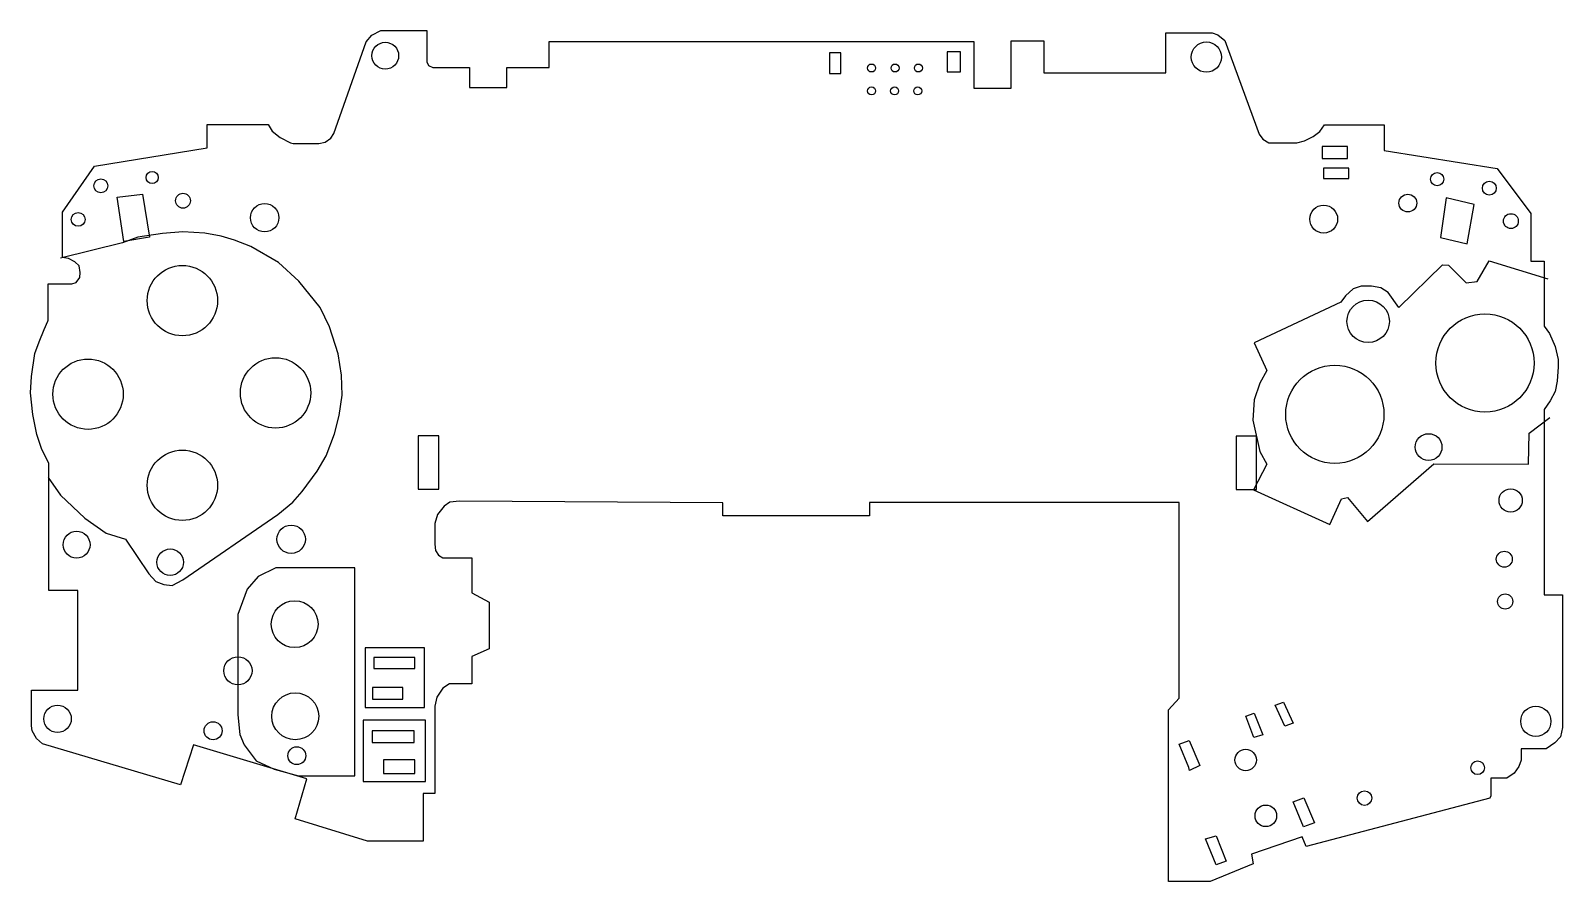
# Model space of a CAD drawing. Header units: millimetres. Extents: x 21 to 152, y 9 to 82.
import ezdxf

# ---------------------------------------------------------------- set-up
doc = ezdxf.new("R2010")
doc.units = ezdxf.units.MM
doc.layers.add('Outline', color=1, linetype='Continuous')

msp = doc.modelspace()

# ---------------------------------------------------------------- linework, layer by layer
at = {"layer": 'Outline'}
for points in [[(65.52, 80.97), (101.75, 80.97), (101.75, 76.99), (104.94, 76.99), (104.94, 81.03), (107.72, 81.03), (107.72, 80.36), (107.72, 78.3), (118.13, 78.3), (118.13, 81.69), (122.1, 81.69), (122.58, 81.52), (123.16, 81.04), (123.41, 80.41), (126.09, 73.06), (126.41, 72.63), (126.92, 72.33), (129.31, 72.33), (129.98, 72.5), (130.72, 72.85), (131.27, 73.29), (131.67, 73.84), (136.76, 73.84), (136.76, 71.66), (146.41, 70.14), (149.28, 66.28), (149.28, 62.24), (150.42, 62.24), (150.42, 56.67), (150.88, 56.06), (151.35, 54.95), (151.61, 53.84), (151.61, 53.22), (151.53, 51.98), (151.35, 51.12), (150.92, 50.3), (150.42, 49.57), (150.42, 33.76), (151.97, 33.76), (151.97, 22.44), (151.81, 21.66), (151.32, 21.14), (150.59, 20.63), (148.46, 20.63), (148.46, 19.68), (148.26, 19.14), (147.86, 18.57), (147.22, 18.14), (145.87, 18.14), (145.87, 16.64), (145.78, 16.44), (130.11, 12.3), (129.77, 13.14), (125.46, 11.66), (125.59, 10.84), (121.93, 9.33), (118.36, 9.33), (118.36, 23.95), (119.28, 24.95), (119.28, 41.65), (92.86, 41.65), (92.86, 40.5), (80.34, 40.5), (80.34, 41.62), (57.88, 41.76), (57.04, 41.68), (56.56, 41.32), (56.01, 40.63), (55.76, 39.85), (55.76, 38.09), (55.83, 37.54), (56.07, 37.16), (56.46, 36.93), (58.92, 36.93), (58.92, 33.94), (60.41, 33.13), (60.41, 29.15), (58.94, 28.51), (58.94, 26.19), (57.03, 26.19), (56.46, 25.82), (55.94, 25.04), (55.77, 24.28), (55.77, 16.83), (54.78, 16.83), (54.78, 12.76), (50.03, 12.76), (43.86, 14.66), (44.86, 18.07), (35.19, 20.97), (34.06, 17.55), (22.3, 21.07), (21.78, 21.52), (21.42, 22.16), (21.35, 22.61), (21.35, 25.64), (25.32, 25.64), (25.32, 34.14), (22.84, 34.14), (22.84, 45.01), (22.25, 46.15), (21.82, 47.45), (21.47, 49.14), (21.28, 51.01), (21.37, 52.38), (21.63, 54.34), (22, 55.34), (22.44, 56.4), (22.76, 57.11), (22.79, 57.2), (22.79, 60.28), (24.81, 60.28), (25.17, 60.42), (25.47, 60.82), (25.52, 61.27), (25.42, 61.83), (25.05, 62.17), (24.52, 62.45), (23.99, 62.54), (23.99, 62.54), (23.99, 66.4), (26.72, 70.34), (36.34, 71.88), (36.34, 73.87), (41.56, 73.87), (41.88, 73.3), (42.56, 72.77), (43.46, 72.32), (43.68, 72.25), (45.88, 72.25), (46.41, 72.38), (46.89, 72.72), (47.14, 73.11), (49.9, 80.92), (50.4, 81.5), (51.16, 81.89), (55.09, 81.89), (55.09, 79.24), (55.24, 78.9), (55.59, 78.73), (58.72, 78.73), (58.72, 77.04), (61.9, 77.04), (61.9, 78.75), (65.52, 78.75), (65.52, 80.97)], [(28.67, 67.68), (30.84, 67.94), (31.43, 64.28), (29.22, 63.9), (28.67, 67.68)], [(144.44, 67.06), (142.05, 67.62), (141.58, 64.25), (143.85, 63.69), (144.44, 67.06)], [(22.78, 43.77), (23.83, 42.26), (25.9, 40.3), (27.74, 39.04), (29.37, 38.53), (31.37, 35.57), (31.96, 34.9), (32.65, 34.65), (33.36, 34.57), (34.28, 35.04), (42.38, 40.63), (43.65, 41.66), (44.46, 42.58), (45.74, 44.32), (46.5, 45.63), (47.21, 47.49), (47.61, 49.07), (47.85, 50.8), (47.8, 52.5), (47.52, 54.33), (46.79, 56.63), (45.99, 58.27), (44.17, 60.53), (42.42, 62.11), (40.08, 63.47), (38.68, 64.02), (37.54, 64.35), (36.15, 64.6), (34.28, 64.73), (32.53, 64.58), (30.44, 64.28), (29.13, 63.8), (23.82, 62.49)], [(141.75, 61.92), (138.03, 58.26), (137.12, 59.56), (136.47, 59.95), (135.7, 60.09), (134.81, 60.09), (134.13, 59.87), (133.47, 59.28), (133.06, 58.73), (125.69, 55.26), (126.75, 52.9), (126.15, 51.82), (125.69, 50.4), (125.57, 48.66), (126.16, 45.98), (126.76, 44.92), (125.63, 42.72), (132.14, 39.76), (133.14, 41.96), (133.65, 42.06), (135.34, 40.03), (141, 44.95), (149.08, 44.9), (149.14, 47.55), (150.89, 48.88)], [(141.75, 61.92), (142.27, 61.88), (143.76, 60.39), (144.69, 60.48), (145.73, 62.25), (150.73, 60.71)], [(48.21, 36.08), (42.2, 36.08), (40.69, 35.34), (39.75, 34.24), (38.96, 32.09), (38.96, 23.53), (39.14, 21.87), (39.49, 20.98), (40.52, 19.6), (42.07, 18.91), (44.14, 18.32), (48.95, 18.32), (48.95, 36.08), (48.21, 36.08)], [(125.65, 21.61), (124.97, 23.41), (125.69, 23.69), (126.41, 21.83), (125.65, 21.61)], [(128.3, 22.58), (127.48, 24.35), (128.19, 24.61), (128.99, 22.83), (128.3, 22.58)], [(120.09, 19.03), (119.27, 21.03), (120.14, 21.35), (121.04, 19.2), (120.17, 18.8), (120.09, 19.03)], [(129.89, 13.99), (128.99, 16.12), (129.9, 16.45), (130.81, 14.33), (129.89, 13.99)], [(122.43, 10.74), (121.53, 12.97), (122.42, 13.21), (123.28, 11.05), (122.43, 10.74)]]:
    msp.add_lwpolyline(points, dxfattribs=at)
for points in [[(89.43, 79.98), (89.43, 78.23), (90.41, 78.23), (90.41, 79.98)], [(99.47, 80.08), (99.47, 78.38), (100.62, 78.38), (100.62, 80.08)], [(131.48, 72), (131.48, 70.98), (133.64, 70.98), (133.64, 72)], [(131.59, 70.17), (131.59, 69.28), (133.74, 69.28), (133.74, 70.17)], [(54.34, 47.32), (54.34, 42.79), (56.1, 42.79), (56.1, 47.32)], [(124.14, 47.3), (124.14, 42.76), (125.88, 42.76), (125.88, 47.3)], [(49.83, 29.25), (49.83, 24.17), (54.88, 24.17), (54.88, 29.25)], [(50.57, 28.41), (50.57, 27.48), (54.05, 27.48), (54.05, 28.41)], [(50.44, 25.87), (50.44, 24.86), (53.03, 24.86), (53.03, 25.87)], [(49.66, 23.08), (49.66, 17.85), (54.96, 17.85), (54.96, 23.08)], [(50.42, 22.16), (50.42, 21.17), (54.01, 21.17), (54.01, 22.16)], [(51.38, 19.69), (51.38, 18.54), (54.05, 18.54), (54.05, 19.69)]]:
    msp.add_lwpolyline(points, close=True, dxfattribs=at)
for centre, radius in [((51.54, 79.75), 1.14), ((121.6, 79.63), 1.29), ((93.03, 78.7), 0.34), ((95.04, 78.7), 0.34), ((97.03, 78.7), 0.34), ((93.03, 76.74), 0.34), ((95, 76.74), 0.34), ((96.97, 76.74), 0.34), ((31.65, 69.36), 0.524), ((141.29, 69.22), 0.563), ((27.27, 68.65), 0.591), ((34.28, 67.38), 0.635), ((145.74, 68.45), 0.588), ((41.25, 65.93), 1.21), ((131.61, 65.81), 1.19), ((138.79, 67.18), 0.76), ((25.34, 65.79), 0.59), ((147.58, 65.64), 0.633), ((34.23, 58.86), 3), ((135.4, 57.09), 1.81), ((145.37, 53.54), 4.19), ((26.18, 50.88), 3), ((42.18, 50.99), 3), ((132.56, 49.16), 4.19), ((140.56, 46.37), 1.14), ((34.23, 43.11), 3), ((147.56, 41.82), 0.994), ((43.51, 38.51), 1.21), ((25.2, 38.04), 1.15), ((33.19, 36.55), 1.13), ((147.02, 36.81), 0.682), ((43.81, 31.27), 2), ((147.09, 33.2), 0.649), ((38.97, 27.29), 1.2), ((43.86, 23.41), 2), ((23.58, 23.19), 1.17), ((149.71, 22.98), 1.29), ((36.85, 22.18), 0.768), ((43.99, 20.05), 0.762), ((124.95, 19.68), 0.918), ((144.74, 19.02), 0.579), ((135.09, 16.43), 0.622), ((126.67, 14.92), 0.918)]:
    msp.add_circle(centre, radius, dxfattribs=at)

doc.saveas('drawing.dxf')
